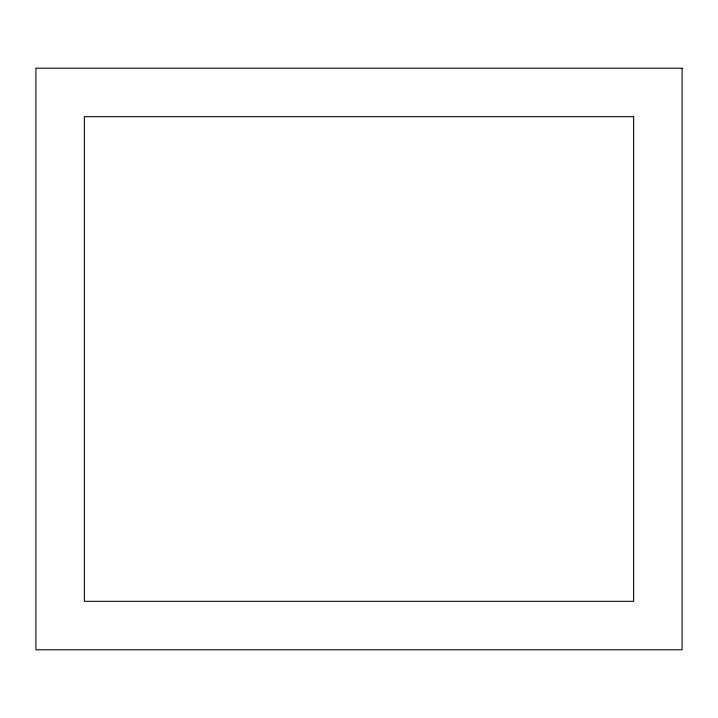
<?xml version="1.0" encoding="UTF-8"?>
<svg xmlns="http://www.w3.org/2000/svg" width="718" height="718" viewBox="0 0 718 718"><rect width="100%" height="100%" fill="white"/><g stroke="black" fill="none" stroke-linecap="round" stroke-linejoin="round"><path stroke-width="1.08" d="M682.1 68.21L35.9 68.21L35.9 649.79L682.1 649.79L682.1 68.21M633.635 116.675L84.365 116.675L84.365 601.325L633.635 601.325L633.635 116.675"/></g></svg>
